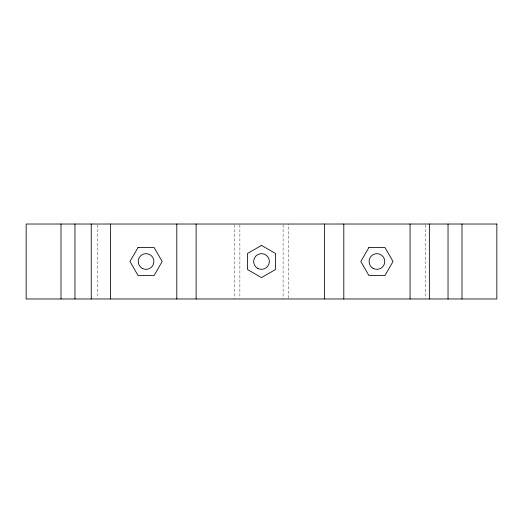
<?xml version="1.0" encoding="UTF-8"?>
<svg xmlns="http://www.w3.org/2000/svg" width="523" height="523" viewBox="0 0 523 523"><rect width="100%" height="100%" fill="white"/><g stroke="black" fill="none" stroke-linecap="round" stroke-linejoin="round"><path stroke-width="0.39" stroke-dasharray="2.62 1.96" d="M288.382 298.169L288.35 224.021M425.251 224.831L425.251 298.169M283.12 224.831L283.12 298.979M239.88 224.831L239.88 298.169M234.65 224.831L234.65 298.979M97.749 224.831L97.749 298.169"/><path stroke-width="0.78" d="M461.986 224.021L461.986 298.979M448.034 224.021L448.034 298.979M429.37 224.021L429.37 298.979M410.058 224.021L410.058 298.979M343.807 224.021L343.807 298.979M324.495 224.021L324.495 298.979M196.112 224.021L196.112 298.979M176.8 224.021L176.8 298.979M110.549 224.021L110.549 298.979M91.237 224.021L91.237 298.979M74.966 224.021L74.966 298.979M61.014 224.021L61.014 298.979M138.013 247.556L129.966 261.5L138.013 275.444L154.122 275.444L162.169 261.5L154.122 247.556L138.013 247.556M368.878 247.556L360.831 261.5L368.878 275.444L384.987 275.444L393.035 261.5L384.987 247.556L368.878 247.556M261.5 245.398L247.556 253.446L247.556 269.554L261.5 277.602L275.444 269.554L275.444 253.446L261.5 245.398M496.85 224.021L26.15 224.021L26.15 298.979L496.85 298.979L496.85 224.021M257.578 268.292A7.845 7.845 0 0 0 269.345 261.5A7.845 7.845 0 0 0 257.578 254.708A7.845 7.845 0 0 0 257.578 268.292M142.145 268.292A7.845 7.845 0 0 0 153.912 261.5A7.845 7.845 0 0 0 142.145 254.708A7.845 7.845 0 0 0 142.145 268.292M373.01 268.292A7.845 7.845 0 0 0 384.778 261.5A7.845 7.845 0 0 0 373.01 254.708A7.845 7.845 0 0 0 373.01 268.292"/></g></svg>
